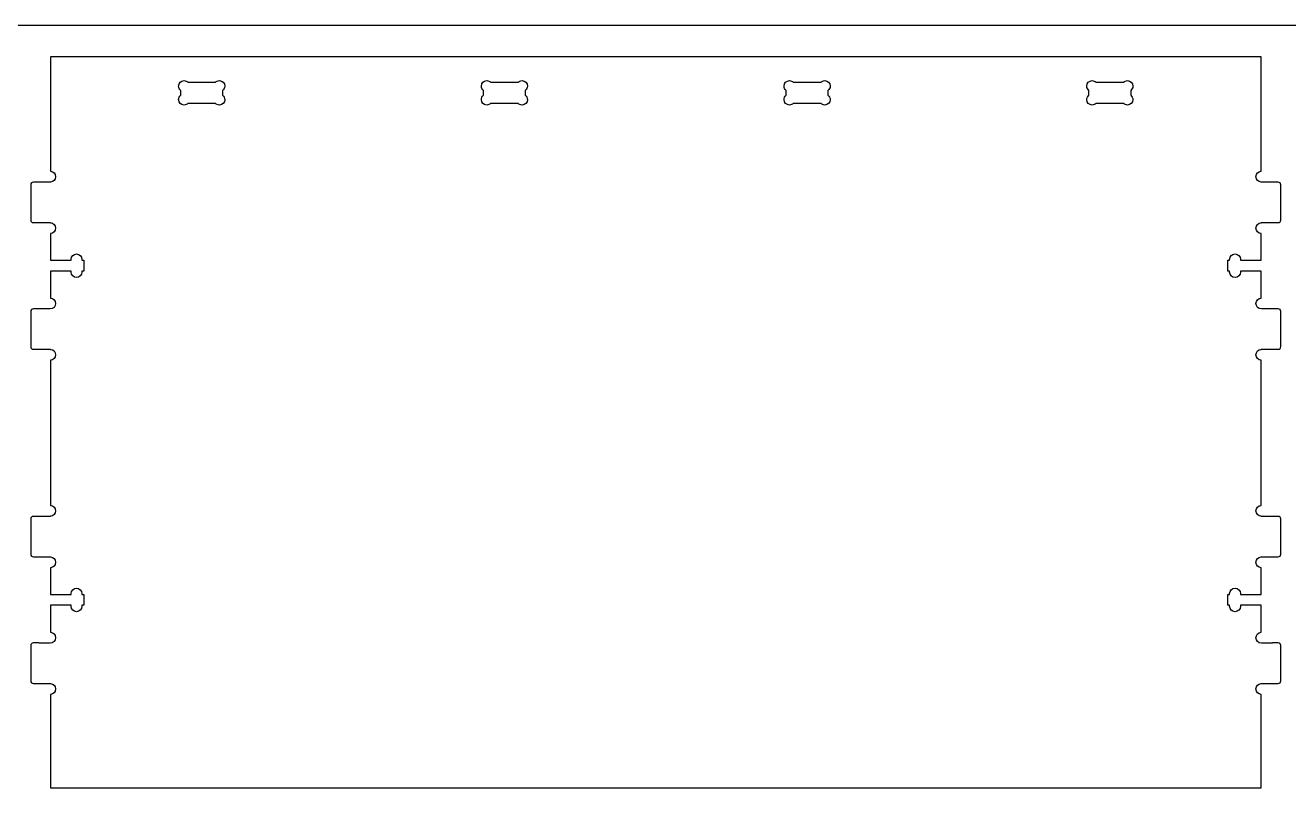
# Model space of a CAD drawing. Extents: x 0 to 4896, y 0 to 5028.
# Drawn here: x 798 to 1567, y 1995 to 2467 of the extents above; entities that cross this region are included whole.
import ezdxf

# ---------------------------------------------------------------- set-up
doc = ezdxf.new("R2010")
doc.units = 0
doc.layers.add('Layer_1', color=7, linetype='CONTINUOUS')

msp = doc.modelspace()

# ---------------------------------------------------------------- linework, layer by layer
at = {"layer": 'Layer_1', "color": 3}
msp.add_lwpolyline([(0.635, 2467.488066), (2438.984285, 2467.488066), (2438.984285, 1248.338922), (0.635, 1248.338922), (0.635, 2467.488066)], dxfattribs=at)
at = {"layer": 'Layer_1', "color": 7}
for points in [[(813.620702, 2448.245943), (813.620702, 2378.704694)], [(1550.185453, 2378.704694), (1550.185453, 2448.245943), (813.620702, 2448.245943), (813.620702, 2448.245943)], [(894.95376, 2433.808583), (894.95376, 2433.808583)], [(897.282093, 2432.847334), (914.074316, 2432.847334)], [(1079.10376, 2433.808583), (1079.10376, 2433.808583)], [(1081.432093, 2432.847334), (1098.224316, 2432.847334)], [(1263.25376, 2433.808583), (1263.25376, 2433.808583)], [(1265.582093, 2432.847334), (1282.374316, 2432.847334)], [(1447.412537, 2433.808583), (1447.412537, 2433.808583)], [(1449.74087, 2432.847334), (1466.533093, 2432.847334)], [(892.978204, 2424.909834), (892.978204, 2427.855388)], [(918.378204, 2427.855388), (918.378204, 2424.909834)], [(1077.128204, 2424.909834), (1077.128204, 2427.855388)], [(1102.528204, 2427.855388), (1102.528204, 2424.909834)], [(1261.278204, 2424.909834), (1261.278204, 2427.855388)], [(1286.678204, 2427.855388), (1286.678204, 2424.909834)], [(1445.436982, 2424.909834), (1445.436982, 2427.855388)], [(1470.836982, 2427.855388), (1470.836982, 2424.909834)], [(914.065284, 2419.926636), (897.290842, 2419.926636)], [(1098.215284, 2419.926636), (1081.440842, 2419.926636)], [(1282.365284, 2419.926636), (1265.590842, 2419.926636)], [(1466.524344, 2419.926636), (1449.749619, 2419.926636)], [(801.661536, 2370.484972), (801.661536, 2349.053581)], [(813.620702, 2372.116499), (813.620702, 2372.072472), (812.024453, 2372.072472), (803.240287, 2372.072472)], [(1560.574899, 2372.072472), (1551.79045, 2372.072472), (1550.185453, 2372.072472), (1550.185453, 2372.116499)], [(1562.153368, 2349.053581), (1562.153368, 2370.484972)], [(803.240287, 2347.466081), (807.270702, 2347.466081), (813.620702, 2347.466081), (813.620702, 2347.422054)], [(1550.185453, 2347.422054), (1550.185453, 2347.466081), (1556.544202, 2347.466081), (1560.574899, 2347.466081)], [(813.620702, 2340.833859), (813.620702, 2324.553305), (826.20612, 2324.553305), (826.20612, 2325.144279)], [(1537.608784, 2325.144279), (1537.608784, 2324.553305), (1550.185453, 2324.553305), (1550.185453, 2340.833859)], [(832.776536, 2325.144279), (832.776536, 2324.553305), (833.923204, 2324.553305), (833.923204, 2317.98289), (832.776536, 2317.98289), (832.776536, 2317.400665)], [(1531.038368, 2317.400665), (1531.038368, 2317.98289), (1529.891982, 2317.98289), (1529.891982, 2324.553305), (1531.038368, 2324.553305), (1531.038368, 2325.144279)], [(826.20612, 2317.400665), (826.20612, 2317.98289), (813.620702, 2317.98289), (813.620702, 2301.569692)], [(1550.185453, 2301.569692), (1550.185453, 2317.98289), (1537.608784, 2317.98289), (1537.608784, 2317.400665)], [(801.661536, 2293.491081), (801.661536, 2272.059972)], [(806.609173, 2295.078581), (803.240287, 2295.078581)], [(813.479591, 2294.981779), (807.385284, 2294.981779)], [(1556.429619, 2294.981779), (1550.335313, 2294.981779)], [(1560.574899, 2295.078581), (1557.20573, 2295.078581)], [(1562.153368, 2272.059972), (1562.153368, 2293.491081)], [(803.240287, 2270.472472), (807.182649, 2270.472472), (812.024453, 2270.472472), (813.620702, 2270.472472), (813.620702, 2270.428445)], [(1550.185453, 2270.428445), (1550.185453, 2270.472472), (1551.79045, 2270.472472), (1556.632537, 2270.472472), (1560.574899, 2270.472472)], [(813.620702, 2263.84025), (813.620702, 2175.478165)], [(1550.185453, 2175.478165), (1550.185453, 2263.84025)], [(813.620702, 2168.88997), (813.620702, 2168.845943), (812.024453, 2168.845943), (803.240287, 2168.845943)], [(1560.574899, 2168.845943), (1551.79045, 2168.845943), (1550.185453, 2168.845943), (1550.185453, 2168.88997)], [(801.661536, 2167.258443), (801.661536, 2145.827334)], [(1562.153368, 2145.827334), (1562.153368, 2167.258443)], [(803.240287, 2144.239834), (807.270702, 2144.239834), (813.620702, 2144.239834), (813.620702, 2144.195525)], [(813.620702, 2137.607612), (813.620702, 2121.326776), (826.20612, 2121.326776), (826.20612, 2121.91775)], [(1537.608784, 2121.91775), (1537.608784, 2121.326776), (1550.185453, 2121.326776), (1550.185453, 2137.607612)], [(1550.185453, 2144.195525), (1550.185453, 2144.239834), (1556.544202, 2144.239834), (1560.574899, 2144.239834)], [(832.776536, 2121.91775), (832.776536, 2121.326776), (833.923204, 2121.326776), (833.923204, 2114.756361), (832.776536, 2114.756361), (832.776536, 2114.174136)], [(1531.038368, 2114.174136), (1531.038368, 2114.756361), (1529.891982, 2114.756361), (1529.891982, 2121.326776), (1531.038368, 2121.326776), (1531.038368, 2121.91775)], [(826.20612, 2114.174136), (826.20612, 2114.756361), (813.620702, 2114.756361), (813.620702, 2098.343445)], [(1550.185453, 2098.343445), (1550.185453, 2114.756361), (1537.608784, 2114.756361), (1537.608784, 2114.174136)], [(806.609173, 2091.852334), (803.240287, 2091.852334)], [(813.479591, 2091.75525), (807.385284, 2091.75525)], [(1556.429619, 2091.75525), (1550.335313, 2091.75525)], [(1560.574899, 2091.852334), (1557.20573, 2091.852334)], [(801.661536, 2090.264834), (801.661536, 2068.833443)], [(1562.153368, 2068.833443), (1562.153368, 2090.264834)], [(803.240287, 2067.245943), (807.182649, 2067.245943), (812.024453, 2067.245943), (813.620702, 2067.245943), (813.620702, 2067.201916)], [(813.620702, 2060.613721), (813.620702, 2003.772472), (1550.185453, 2003.772472), (1550.185453, 2060.613721)], [(1550.185453, 2067.201916), (1550.185453, 2067.245943), (1551.79045, 2067.245943), (1556.632537, 2067.245943), (1560.574899, 2067.245943)]]:
    msp.add_lwpolyline(points, dxfattribs=at)
for points in [[(891.646398, 2430.501221), (891.646398, 2432.330585), (893.124678, 2433.808583), (894.95376, 2433.808583)], [(892.978204, 2427.855388), (892.170484, 2428.456239), (891.646398, 2429.41269), (891.646398, 2430.501221)], [(894.95376, 2433.808583), (895.864209, 2433.808583), (896.685758, 2433.439154), (897.282093, 2432.847334)], [(914.074316, 2432.847334), (914.670369, 2433.439154), (915.491918, 2433.808583), (916.402649, 2433.808583)], [(916.402649, 2433.808583), (918.232013, 2433.808583), (919.709729, 2432.330585), (919.709729, 2430.501221)], [(919.709729, 2430.501221), (919.709729, 2429.412972), (919.185642, 2428.456239), (918.378204, 2427.855388)], [(1075.796398, 2430.501221), (1075.796398, 2432.330585), (1077.274396, 2433.808583), (1079.10376, 2433.808583)], [(1077.128204, 2427.855388), (1076.320484, 2428.456239), (1075.796398, 2429.41269), (1075.796398, 2430.501221)], [(1079.10376, 2433.808583), (1080.013644, 2433.808583), (1080.835758, 2433.439154), (1081.432093, 2432.847334)], [(1098.224316, 2432.847334), (1098.820369, 2433.439154), (1099.641918, 2433.808583), (1100.552649, 2433.808583)], [(1100.552649, 2433.808583), (1102.382013, 2433.808583), (1103.859729, 2432.330585), (1103.859729, 2430.501221)], [(1103.859729, 2430.501221), (1103.859729, 2429.412972), (1103.335642, 2428.456239), (1102.528204, 2427.855388)], [(1259.946398, 2430.501221), (1259.946398, 2432.330585), (1261.424396, 2433.808583), (1263.25376, 2433.808583)], [(1261.278204, 2427.855388), (1260.470484, 2428.456239), (1259.946398, 2429.41269), (1259.946398, 2430.501221)], [(1263.25376, 2433.808583), (1264.163644, 2433.808583), (1264.985758, 2433.439154), (1265.582093, 2432.847334)], [(1282.374316, 2432.847334), (1282.970087, 2433.439154), (1283.791918, 2433.808583), (1284.702649, 2433.808583)], [(1284.702649, 2433.808583), (1286.531449, 2433.808583), (1288.009729, 2432.330585), (1288.009729, 2430.501221)], [(1288.009729, 2430.501221), (1288.009729, 2429.412972), (1287.485642, 2428.456239), (1286.678204, 2427.855388)], [(1444.105175, 2430.501221), (1444.105175, 2432.330585), (1445.583455, 2433.808583), (1447.412537, 2433.808583)], [(1445.436982, 2427.855388), (1444.629544, 2428.456239), (1444.105175, 2429.41269), (1444.105175, 2430.501221)], [(1447.412537, 2433.808583), (1448.322986, 2433.808583), (1449.144817, 2433.439154), (1449.74087, 2432.847334)], [(1466.533093, 2432.847334), (1467.129428, 2433.439154), (1467.951259, 2433.808583), (1468.861426, 2433.808583)], [(1468.861426, 2433.808583), (1470.69079, 2433.808583), (1472.168788, 2432.330585), (1472.168788, 2430.501221)], [(1472.168788, 2430.501221), (1472.168788, 2429.412972), (1471.644702, 2428.456239), (1470.836982, 2427.855388)], [(891.646398, 2422.264001), (891.646398, 2423.351403), (892.171896, 2424.308701), (892.978204, 2424.909834)], [(894.95376, 2418.965388), (893.124678, 2418.965388), (891.646398, 2420.434636), (891.646398, 2422.264001)], [(919.709729, 2422.264001), (919.709729, 2420.434636), (918.231449, 2418.965388), (916.402649, 2418.965388)], [(918.378204, 2424.909834), (919.184796, 2424.308701), (919.709729, 2423.351403), (919.709729, 2422.264001)], [(1075.796398, 2422.264001), (1075.796398, 2423.351403), (1076.321896, 2424.308701), (1077.128204, 2424.909834)], [(1079.10376, 2418.965388), (1077.274678, 2418.965388), (1075.796398, 2420.434636), (1075.796398, 2422.264001)], [(1103.859729, 2422.264001), (1103.859729, 2420.434636), (1102.381449, 2418.965388), (1100.552649, 2418.965388)], [(1102.528204, 2424.909834), (1103.334513, 2424.308701), (1103.859729, 2423.351403), (1103.859729, 2422.264001)], [(1259.946398, 2422.264001), (1259.946398, 2423.351403), (1260.471896, 2424.308701), (1261.278204, 2424.909834)], [(1263.25376, 2418.965388), (1261.424113, 2418.965388), (1259.946398, 2420.434636), (1259.946398, 2422.264001)], [(1288.009729, 2422.264001), (1288.009729, 2420.434636), (1286.531449, 2418.965388), (1284.702649, 2418.965388)], [(1286.678204, 2424.909834), (1287.483949, 2424.308701), (1288.009729, 2423.351403), (1288.009729, 2422.264001)], [(1444.105175, 2422.264001), (1444.105175, 2423.351403), (1444.630673, 2424.308701), (1445.436982, 2424.909834)], [(1447.412537, 2418.965388), (1445.583455, 2418.965388), (1444.105175, 2420.434636), (1444.105175, 2422.264001)], [(1472.168788, 2422.264001), (1472.168788, 2420.434636), (1470.69079, 2418.965388), (1468.861426, 2418.965388)], [(1470.836982, 2424.909834), (1471.643573, 2424.308701), (1472.168788, 2423.351403), (1472.168788, 2422.264001)], [(897.290842, 2419.926636), (896.693942, 2419.330019), (895.867878, 2418.965388), (894.95376, 2418.965388)], [(916.402649, 2418.965388), (915.488249, 2418.965388), (914.662184, 2419.330019), (914.065284, 2419.926636)], [(1081.440842, 2419.926636), (1080.844224, 2419.330019), (1080.017878, 2418.965388), (1079.10376, 2418.965388)], [(1100.552649, 2418.965388), (1099.637402, 2418.965388), (1098.812184, 2419.330019), (1098.215284, 2419.926636)], [(1265.590842, 2419.926636), (1264.993942, 2419.330019), (1264.167878, 2418.965388), (1263.25376, 2418.965388)], [(1284.702649, 2418.965388), (1283.787684, 2418.965388), (1282.961902, 2419.330019), (1282.365284, 2419.926636)], [(1449.749619, 2419.926636), (1449.152719, 2419.330019), (1448.327219, 2418.965388), (1447.412537, 2418.965388)], [(1468.861426, 2418.965388), (1467.947026, 2418.965388), (1467.120679, 2419.330019), (1466.524344, 2419.926636)], [(813.620702, 2378.704694), (815.382333, 2378.629623), (816.777922, 2377.187468), (816.778204, 2375.406081)], [(816.778204, 2375.406081), (816.778204, 2373.624976), (815.382333, 2372.191005), (813.620702, 2372.116499)], [(1547.036982, 2375.406081), (1547.036982, 2377.184363), (1548.428055, 2378.625108), (1550.185453, 2378.704694)], [(1550.185453, 2372.116499), (1548.428055, 2372.195521), (1547.036982, 2373.628081), (1547.036982, 2375.406081)], [(803.240287, 2372.072472), (802.367938, 2372.072472), (801.661536, 2371.364376), (801.661536, 2370.484972)], [(1562.153368, 2370.484972), (1562.153368, 2371.364376), (1561.447248, 2372.072472), (1560.574899, 2372.072472)], [(801.661536, 2349.053581), (801.661536, 2348.174176), (802.367938, 2347.466081), (803.240287, 2347.466081)], [(813.620702, 2347.422054), (815.382333, 2347.347548), (816.777922, 2345.913576), (816.778204, 2344.132472)], [(1547.036982, 2344.132472), (1547.036982, 2345.910472), (1548.428055, 2347.343032), (1550.185453, 2347.422054)], [(1560.574899, 2347.466081), (1561.447248, 2347.466081), (1562.153368, 2348.174176), (1562.153368, 2349.053581)], [(816.778204, 2344.132472), (816.778204, 2342.351368), (815.382333, 2340.90893), (813.620702, 2340.833859)], [(1550.185453, 2340.833859), (1548.428055, 2340.913445), (1547.036982, 2342.35419), (1547.036982, 2344.132472)], [(826.20612, 2325.144279), (826.20612, 2326.963765), (827.676216, 2328.433861), (829.495702, 2328.433861)], [(829.495702, 2328.433861), (831.315189, 2328.433861), (832.776536, 2326.963765), (832.776536, 2325.144279)], [(1531.038368, 2325.144279), (1531.038368, 2326.963765), (1532.499997, 2328.433861), (1534.319202, 2328.433861)], [(1534.319202, 2328.433861), (1536.138688, 2328.433861), (1537.608784, 2326.963765), (1537.608784, 2325.144279)], [(829.495702, 2314.111083), (827.676216, 2314.111083), (826.20612, 2315.581179), (826.20612, 2317.400665)], [(832.776536, 2317.400665), (832.776536, 2315.581179), (831.315189, 2314.111083), (829.495702, 2314.111083)], [(1534.319202, 2314.111083), (1532.499997, 2314.111083), (1531.038368, 2315.581179), (1531.038368, 2317.400665)], [(1537.608784, 2317.400665), (1537.608784, 2315.581179), (1536.138688, 2314.111083), (1534.319202, 2314.111083)], [(813.620702, 2301.569692), (815.382333, 2301.495185), (816.777922, 2300.061214), (816.778204, 2298.28011)], [(1547.036982, 2298.28011), (1547.036982, 2300.058392), (1548.428055, 2301.49067), (1550.185453, 2301.569692)], [(803.240287, 2295.078581), (802.367938, 2295.078581), (801.661536, 2294.370768), (801.661536, 2293.491081)], [(807.385284, 2294.981779), (807.118584, 2294.981779), (806.857529, 2295.019596), (806.609173, 2295.078581)], [(816.778204, 2298.28011), (816.778204, 2296.450745), (815.308673, 2294.981779), (813.479591, 2294.981779)], [(1550.335313, 2294.981779), (1548.50623, 2294.981779), (1547.036982, 2296.450745), (1547.036982, 2298.28011)], [(1557.20573, 2295.078581), (1556.957375, 2295.019596), (1556.696319, 2294.981779), (1556.429619, 2294.981779)], [(1562.153368, 2293.491081), (1562.153368, 2294.370768), (1561.447248, 2295.078581), (1560.574899, 2295.078581)], [(801.661536, 2272.059972), (801.661536, 2271.180568), (802.367938, 2270.472472), (803.240287, 2270.472472)], [(813.620702, 2270.428445), (815.382333, 2270.353374), (816.777922, 2268.910936), (816.778204, 2267.129832)], [(1547.036982, 2267.129832), (1547.036982, 2268.908114), (1548.428055, 2270.348859), (1550.185453, 2270.428445)], [(1560.574899, 2270.472472), (1561.447248, 2270.472472), (1562.153368, 2271.180568), (1562.153368, 2272.059972)], [(816.778204, 2267.129832), (816.778204, 2265.348728), (815.382333, 2263.914756), (813.620702, 2263.84025)], [(1550.185453, 2263.84025), (1548.428055, 2263.919272), (1547.036982, 2265.351832), (1547.036982, 2267.129832)], [(813.620702, 2175.478165), (815.382333, 2175.403094), (816.777922, 2173.960939), (816.778204, 2172.179834)], [(1547.036982, 2172.179834), (1547.036982, 2173.957834), (1548.428055, 2175.398579), (1550.185453, 2175.478165)], [(803.240287, 2168.845943), (802.367938, 2168.845943), (801.661536, 2168.137848), (801.661536, 2167.258443)], [(816.778204, 2172.179834), (816.778204, 2170.39873), (815.382333, 2168.964759), (813.620702, 2168.88997)], [(1550.185453, 2168.88997), (1548.428055, 2168.968992), (1547.036982, 2170.401552), (1547.036982, 2172.179834)], [(1562.153368, 2167.258443), (1562.153368, 2168.137848), (1561.447248, 2168.845943), (1560.574899, 2168.845943)], [(801.661536, 2145.827334), (801.661536, 2144.947648), (802.367938, 2144.239834), (803.240287, 2144.239834)], [(1560.574899, 2144.239834), (1561.447248, 2144.239834), (1562.153368, 2144.947648), (1562.153368, 2145.827334)], [(813.620702, 2144.195525), (815.382333, 2144.121019), (816.777922, 2142.687048), (816.778204, 2140.905943)], [(816.778204, 2140.905943), (816.778204, 2139.124839), (815.382333, 2137.682401), (813.620702, 2137.607612)], [(1547.036982, 2140.905943), (1547.036982, 2142.684225), (1548.428055, 2144.116503), (1550.185453, 2144.195525)], [(1550.185453, 2137.607612), (1548.428055, 2137.686916), (1547.036982, 2139.127943), (1547.036982, 2140.905943)], [(826.20612, 2121.91775), (826.20612, 2123.737236), (827.676216, 2125.207332), (829.495702, 2125.207332)], [(829.495702, 2125.207332), (831.315189, 2125.207332), (832.776536, 2123.737236), (832.776536, 2121.91775)], [(1531.038368, 2121.91775), (1531.038368, 2123.737236), (1532.499997, 2125.207332), (1534.319202, 2125.207332)], [(1534.319202, 2125.207332), (1536.138688, 2125.207332), (1537.608784, 2123.737236), (1537.608784, 2121.91775)], [(829.495702, 2110.884554), (827.676216, 2110.884554), (826.20612, 2112.354932), (826.20612, 2114.174136)], [(832.776536, 2114.174136), (832.776536, 2112.354932), (831.315189, 2110.884554), (829.495702, 2110.884554)], [(1534.319202, 2110.884554), (1532.499997, 2110.884554), (1531.038368, 2112.354932), (1531.038368, 2114.174136)], [(1537.608784, 2114.174136), (1537.608784, 2112.354932), (1536.138688, 2110.884554), (1534.319202, 2110.884554)], [(803.240287, 2091.852334), (802.367938, 2091.852334), (801.661536, 2091.144239), (801.661536, 2090.264834)], [(807.385284, 2091.75525), (807.118584, 2091.75525), (806.857529, 2091.793068), (806.609173, 2091.852334)], [(816.778204, 2095.053581), (816.778204, 2093.224499), (815.308673, 2091.75525), (813.479591, 2091.75525)], [(813.620702, 2098.343445), (815.382333, 2098.268656), (816.777922, 2096.834685), (816.778204, 2095.053581)], [(1547.036982, 2095.053581), (1547.036982, 2096.831863), (1548.428055, 2098.264423), (1550.185453, 2098.343445)], [(1550.335313, 2091.75525), (1548.50623, 2091.75525), (1547.036982, 2093.224499), (1547.036982, 2095.053581)], [(1557.20573, 2091.852334), (1556.957375, 2091.793068), (1556.696319, 2091.75525), (1556.429619, 2091.75525)], [(1562.153368, 2090.264834), (1562.153368, 2091.144239), (1561.447248, 2091.852334), (1560.574899, 2091.852334)], [(801.661536, 2068.833443), (801.661536, 2067.954039), (802.367938, 2067.245943), (803.240287, 2067.245943)], [(1560.574899, 2067.245943), (1561.447248, 2067.245943), (1562.153368, 2067.954039), (1562.153368, 2068.833443)], [(813.620702, 2067.201916), (815.382333, 2067.126845), (816.777922, 2065.684408), (816.778204, 2063.903303)], [(816.778204, 2063.903303), (816.778204, 2062.122199), (815.382333, 2060.688228), (813.620702, 2060.613721)], [(1547.036982, 2063.903303), (1547.036982, 2065.681585), (1548.428055, 2067.12233), (1550.185453, 2067.201916)], [(1550.185453, 2060.613721), (1548.428055, 2060.692743), (1547.036982, 2062.125303), (1547.036982, 2063.903303)]]:
    msp.add_open_spline(points, degree=3, dxfattribs=at)

doc.saveas('drawing.dxf')
